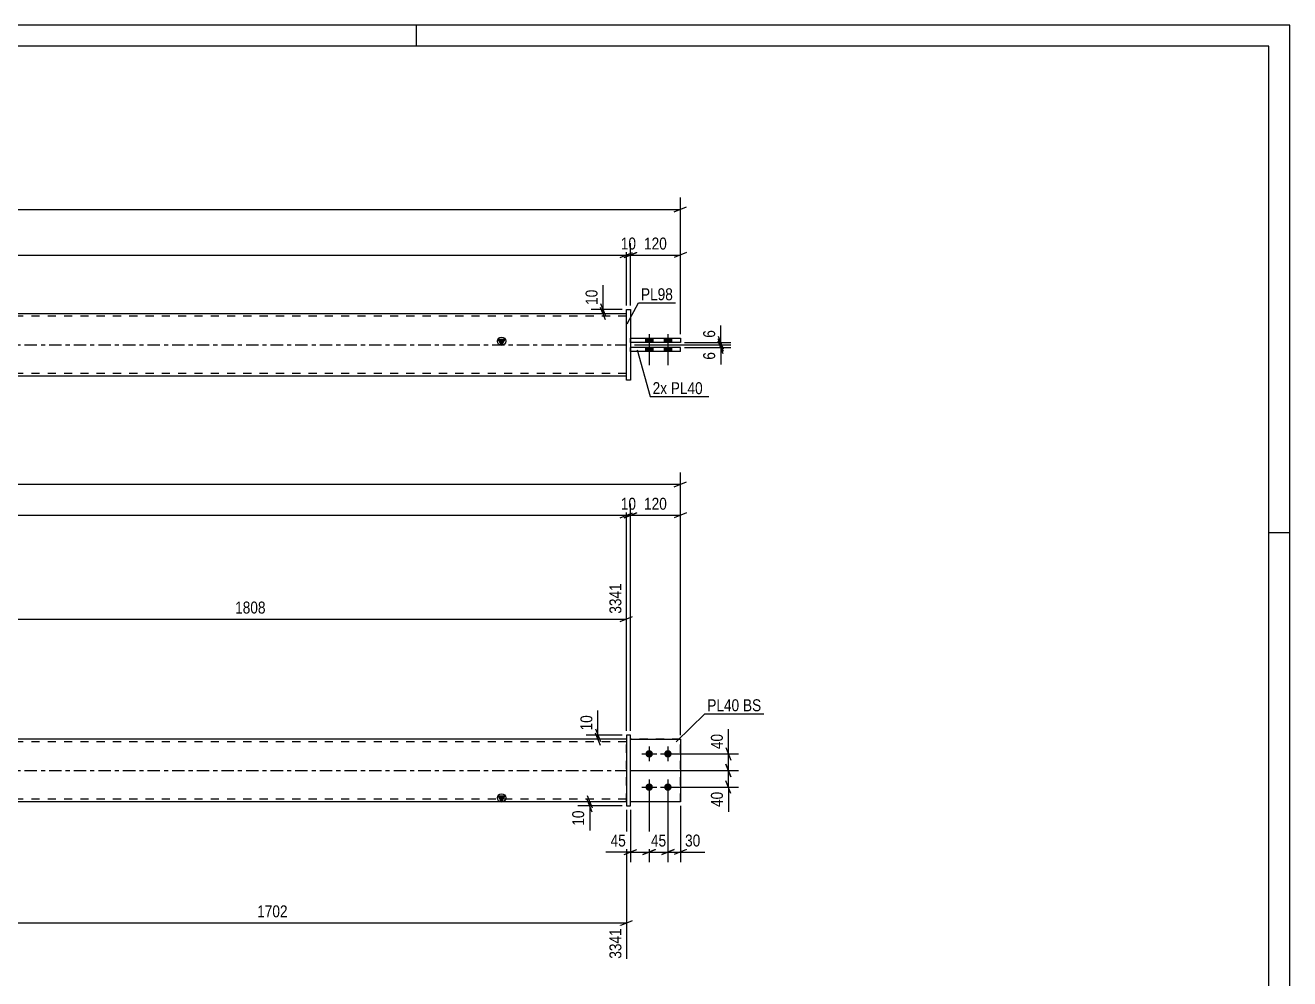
# Model space of a CAD drawing. Header units: millimetres. Extents: x 0 to 594, y 0 to 420.
# Drawn here: x 289.9 to 594, y 190.8 to 420 of the extents above; entities that cross this region are included whole.
import ezdxf

# ---------------------------------------------------------------- set-up
doc = ezdxf.new("R2010")
doc.units = ezdxf.units.MM
doc.linetypes.add('DXK_LINE_DOT2', pattern=[3.9198, 1.9599, -1.9599])
doc.linetypes.add('DXK_LINE_DOT3', pattern=[5.9187, 2.979, -0.9799, 0.9799, -0.9799])
doc.styles.add('Arial Narrow', font='ARIALN.TTF', dxfattribs={"height": 0.2})

# ---------------------------------------------------------------- blocks, each defined once
blk = doc.blocks.new('Unknown-580873574-1130')
at = {"color": 5, "linetype": 'Continuous'}
for p, q in [((594, 420), (0, 420)), ((384, 415), (384, 420)), ((594, 0), (594, 420)), ((589, 415), (5, 415)), ((589, 5), (589, 415)), ((594, 298), (589, 298))]:
    blk.add_line(p, q, dxfattribs=at)
blk = doc.blocks.new('Part-580873574-1689 - 1670')
at = {"color": 2, "linetype": 'Continuous'}
for p, q in [((435.46, 248.34), (447.46, 248.34)), ((447.46, 248.34), (447.46, 233.34)), ((447.46, 233.34), (435.46, 233.34))]:
    blk.add_line(p, q, dxfattribs=at)
at = {"color": 7, "linetype": 'DXK_LINE_DOT2'}
blk.add_line((435.46, 233.34), (435.46, 248.34), dxfattribs=at)
blk = doc.blocks.new('Part-580873574-1684 - 1670')
at = {"linetype": 'Continuous'}
blk.add_hatch(color=2, dxfattribs=at).paths.add_polyline_path([(404.46, 233.34), (403.66, 234.74), (405.26, 234.74)])
at = {"color": 2, "linetype": 'Continuous'}
for p, q in [((434.46, 248.34), (100.33, 248.34)), ((404.46, 233.34), (403.66, 234.74)), ((403.66, 234.74), (405.26, 234.74)), ((405.26, 234.74), (404.46, 233.34)), ((434.46, 233.34), (100.33, 233.34))]:
    blk.add_line(p, q, dxfattribs=at)
at = {"color": 7, "linetype": 'DXK_LINE_DOT2'}
for p, q in [((434.46, 247.74), (100.33, 247.74)), ((434.46, 233.34), (434.46, 248.34)), ((434.46, 233.94), (100.33, 233.94))]:
    blk.add_line(p, q, dxfattribs=at)
at = {"color": 7, "linetype": 'DXK_LINE_DOT3'}
blk.add_line((100.33, 240.84), (434.46, 240.84), dxfattribs=at)
at = {"color": 2, "linetype": 'Continuous'}
blk.add_circle((404.46, 234.24), 1, dxfattribs=at)
blk = doc.blocks.new('Part-580873574-1694 - 1670')
at = {"color": 7, "linetype": 'DXK_LINE_DOT2'}
for p, q in [((447.46, 248.34), (435.46, 248.34)), ((435.46, 233.34), (435.46, 248.34)), ((447.46, 233.34), (447.46, 248.34)), ((447.46, 233.34), (435.46, 233.34))]:
    blk.add_line(p, q, dxfattribs=at)
blk = doc.blocks.new('Part-580873574-1695 - 1670')
at = {"color": 2, "linetype": 'Continuous'}
for p, q in [((434.46, 249.34), (434.46, 232.34)), ((435.46, 249.34), (434.46, 249.34)), ((435.46, 232.34), (435.46, 249.34)), ((434.46, 232.34), (435.46, 232.34))]:
    blk.add_line(p, q, dxfattribs=at)
blk = doc.blocks.new('Bolt-580873574-1716 - 1670')
at = {"linetype": 'Continuous'}
for points in [[(439.96, 245.74, -1), (439.96, 243.94, -1)], [(444.46, 245.74, -1), (444.46, 243.94, -1)], [(439.96, 237.74, -1), (439.96, 235.94, -1)], [(444.46, 237.74, -1), (444.46, 235.94, -1)]]:
    blk.add_hatch(color=1, dxfattribs=at).paths.add_polyline_path(points)
at = {"color": 1, "linetype": 'Continuous'}
for p, q in [((439.96, 246.64), (439.96, 243.04)), ((444.46, 246.64), (444.46, 243.04)), ((438.16, 244.84), (441.76, 244.84)), ((442.66, 244.84), (446.26, 244.84)), ((439.96, 238.64), (439.96, 235.04)), ((444.46, 238.64), (444.46, 235.04)), ((438.16, 236.84), (441.76, 236.84)), ((442.66, 236.84), (446.26, 236.84))]:
    blk.add_line(p, q, dxfattribs=at)
blk = doc.blocks.new('Bolt-580873574-1371 - 1367')
at = {"linetype": 'Continuous'}
for points in [[(440.86, 344.75), (439.06, 344.75), (439.06, 343.75), (440.86, 343.75)], [(440.86, 344.75), (439.06, 344.75), (439.06, 343.75), (440.86, 343.75)], [(445.36, 344.75), (443.56, 344.75), (443.56, 343.75), (445.36, 343.75)], [(445.36, 344.75), (443.56, 344.75), (443.56, 343.75), (445.36, 343.75)], [(440.86, 342.55), (439.06, 342.55), (439.06, 341.55), (440.86, 341.55)], [(440.86, 342.55), (439.06, 342.55), (439.06, 341.55), (440.86, 341.55)], [(445.36, 342.55), (443.56, 342.55), (443.56, 341.55), (445.36, 341.55)], [(445.36, 342.55), (443.56, 342.55), (443.56, 341.55), (445.36, 341.55)]]:
    blk.add_hatch(color=1, dxfattribs=at).paths.add_polyline_path(points)
at = {"color": 1, "linetype": 'Continuous'}
for p, q in [((439.06, 344.75), (439.06, 343.75)), ((439.06, 344.75), (439.06, 343.75)), ((439.96, 345.75), (439.96, 338.25)), ((439.96, 345.75), (439.96, 338.25)), ((440.86, 344.75), (440.86, 343.75)), ((440.86, 344.75), (440.86, 343.75)), ((443.56, 344.75), (443.56, 343.75)), ((443.56, 344.75), (443.56, 343.75)), ((444.46, 345.75), (444.46, 338.25)), ((444.46, 345.75), (444.46, 338.25)), ((445.36, 344.75), (445.36, 343.75)), ((445.36, 344.75), (445.36, 343.75)), ((439.06, 342.55), (439.06, 341.55)), ((439.06, 342.55), (439.06, 341.55)), ((440.86, 342.55), (440.86, 341.55)), ((440.86, 342.55), (440.86, 341.55)), ((443.56, 342.55), (443.56, 341.55)), ((443.56, 342.55), (443.56, 341.55)), ((445.36, 342.55), (445.36, 341.55)), ((445.36, 342.55), (445.36, 341.55))]:
    blk.add_line(p, q, dxfattribs=at)
blk = doc.blocks.new('Part-580873574-1456 - 1367')
at = {"linetype": 'Continuous'}
blk.add_hatch(color=2, dxfattribs=at).paths.add_polyline_path([(404.46, 343.15), (403.66, 344.55), (405.26, 344.55)])
at = {"color": 2, "linetype": 'Continuous'}
for p, q in [((434.46, 350.65), (100.33, 350.65)), ((404.46, 343.15), (403.66, 344.55)), ((403.66, 344.55), (405.26, 344.55)), ((405.26, 344.55), (404.46, 343.15)), ((434.46, 335.65), (100.33, 335.65))]:
    blk.add_line(p, q, dxfattribs=at)
at = {"color": 7, "linetype": 'DXK_LINE_DOT2'}
for p, q in [((434.46, 350.05), (100.33, 350.05)), ((434.46, 335.65), (434.46, 350.65)), ((434.46, 336.25), (100.33, 336.25))]:
    blk.add_line(p, q, dxfattribs=at)
at = {"color": 7, "linetype": 'DXK_LINE_DOT3'}
blk.add_line((100.33, 343.15), (434.46, 343.15), dxfattribs=at)
at = {"color": 2, "linetype": 'Continuous'}
blk.add_circle((404.46, 344.05), 1, dxfattribs=at)
blk = doc.blocks.new('Part-580873574-1461 - 1367')
at = {"color": 2, "linetype": 'Continuous'}
for p, q in [((447.46, 342.55), (435.46, 342.55)), ((447.46, 341.55), (435.46, 341.55)), ((447.46, 341.55), (447.46, 342.55))]:
    blk.add_line(p, q, dxfattribs=at)
at = {"color": 7, "linetype": 'DXK_LINE_DOT2'}
blk.add_line((435.46, 341.55), (435.46, 342.55), dxfattribs=at)
blk = doc.blocks.new('Part-580873574-1433 - 1367')
at = {"color": 2, "linetype": 'Continuous'}
for p, q in [((434.46, 334.65), (434.46, 351.65)), ((434.46, 351.65), (435.46, 351.65)), ((435.46, 351.65), (435.46, 334.65)), ((435.46, 334.65), (434.46, 334.65))]:
    blk.add_line(p, q, dxfattribs=at)
blk = doc.blocks.new('Part-580873574-1466 - 1367')
at = {"color": 2, "linetype": 'Continuous'}
for p, q in [((435.46, 344.75), (447.46, 344.75)), ((447.46, 343.75), (435.46, 343.75)), ((447.46, 344.75), (447.46, 343.75))]:
    blk.add_line(p, q, dxfattribs=at)
at = {"color": 7, "linetype": 'DXK_LINE_DOT2'}
blk.add_line((435.46, 343.75), (435.46, 344.75), dxfattribs=at)
blk = doc.blocks.new('StraightDimension-580873574-2007 - 1670')
at = {"color": 7, "linetype": 'Continuous'}
for p, q in [((427.03, 250.84), (428.23, 247.84)), ((428.23, 246.84), (427.03, 249.84)), ((433.46, 249.34), (424.78, 249.34)), ((433.46, 248.34), (424.78, 248.34)), ((427.63, 248.34), (427.63, 249.34))]:
    blk.add_line(p, q, dxfattribs=at)
at = {"color": 0}
blk.add_wipeout([(426.88, 254.72), (422.68, 254.72), (422.68, 249.87), (426.88, 249.87)], dxfattribs=at)
at = {"color": 7, "linetype": 'Continuous'}
blk.add_line((427.63, 249.34), (427.63, 255.25), dxfattribs=at)
blk.add_line((427.63, 249.34), (427.63, 255.25), dxfattribs=at)
at = {"color": 3, "style": 'Arial Narrow'}
blk.add_text('10', height=2.863, rotation=90.0002, dxfattribs=at).set_placement((426.28, 250.47))
blk = doc.blocks.new('StraightDimension-580873574-1969 - 1670')
at = {"color": 7, "linetype": 'Continuous'}
for p, q in [((278.56, 234.84), (279.76, 231.84)), ((416.54, 233.34), (276.31, 233.34)), ((279.16, 223.2), (279.16, 233.34)), ((266.87, 223.2), (281.56, 223.2)), ((279.76, 221.7), (278.56, 224.7))]:
    blk.add_line(p, q, dxfattribs=at)
at = {"color": 0}
blk.add_wipeout([(278.41, 231.61), (274.21, 231.61), (274.21, 224.93), (278.41, 224.93)], dxfattribs=at)
at = {"color": 3, "style": 'Arial Narrow'}
blk.add_text('101', height=2.863, rotation=90.0002, dxfattribs=at).set_placement((277.81, 225.53))
blk = doc.blocks.new('StraightDimension-580873574-2024 - 1670')
at = {"color": 7, "linetype": 'Continuous'}
for p, q in [((434.46, 250.34), (434.46, 305.04)), ((100.33, 302.19), (434.46, 302.19)), ((432.96, 301.59), (435.96, 302.79))]:
    blk.add_line(p, q, dxfattribs=at)
blk = doc.blocks.new('StraightDimension-580873574-1719 - 1670')
at = {"color": 7, "linetype": 'Continuous'}
for p, q in [((445.96, 309.07), (448.96, 310.27)), ((447.46, 249.34), (447.46, 312.52)), ((87.33, 309.67), (447.46, 309.67))]:
    blk.add_line(p, q, dxfattribs=at)
blk = doc.blocks.new('StraightDimension-580873574-2746 - 1670')
at = {"color": 7, "linetype": 'Continuous'}
for p, q in [((253.62, 249.34), (253.62, 285.85)), ((434.46, 250.34), (434.46, 285.85)), ((255.12, 277.83), (252.12, 276.63)), ((253.62, 277.23), (434.46, 277.23)), ((432.96, 276.63), (435.96, 277.83))]:
    blk.add_line(p, q, dxfattribs=at)
at = {"color": 0, "linetype": 'Continuous'}
blk.add_wipeout([(433.86, 286.45), (429.66, 286.45), (429.66, 277.93), (433.86, 277.93)], dxfattribs=at)
at = {"color": 0}
blk.add_wipeout([(348.29, 277.98), (348.29, 282.18), (339.78, 282.18), (339.78, 277.98)], dxfattribs=at)
at = {"color": 3, "linetype": 'Continuous', "style": 'Arial Narrow'}
blk.add_text('3341', height=2.863, rotation=90.0002, dxfattribs=at).set_placement((433.26, 278.53))
at = {"color": 3, "style": 'Arial Narrow'}
blk.add_text('1808', height=2.863, dxfattribs=at).set_placement((340.38, 278.58))
blk = doc.blocks.new('StraightDimension-580873574-1912 - 1670')
at = {"color": 7, "linetype": 'Continuous'}
for p, q in [((425.06, 234.84), (426.26, 231.84)), ((433.46, 233.34), (422.81, 233.34)), ((433.46, 232.34), (422.81, 232.34)), ((426.26, 230.84), (425.06, 233.84)), ((425.66, 232.34), (425.66, 233.34))]:
    blk.add_line(p, q, dxfattribs=at)
at = {"color": 0}
blk.add_wipeout([(424.91, 231.82), (420.71, 231.82), (420.71, 226.96), (424.91, 226.96)], dxfattribs=at)
at = {"color": 7, "linetype": 'Continuous'}
blk.add_line((425.66, 232.34), (425.66, 226.43), dxfattribs=at)
blk.add_line((425.66, 232.34), (425.66, 226.43), dxfattribs=at)
at = {"color": 3, "style": 'Arial Narrow'}
blk.add_text('10', height=2.863, rotation=90.0002, dxfattribs=at).set_placement((424.31, 227.56))
blk = doc.blocks.new('StraightDimension-580873574-1862 - 1670')
at = {"color": 7, "linetype": 'Continuous'}
for p, q in [((264.22, 232.34), (264.22, 195.58)), ((434.46, 231.34), (434.46, 195.58)), ((265.72, 204.79), (262.72, 203.59)), ((264.22, 204.19), (434.46, 204.19)), ((432.96, 203.59), (435.96, 204.79))]:
    blk.add_line(p, q, dxfattribs=at)
at = {"color": 0}
blk.add_wipeout([(353.59, 204.94), (353.59, 209.14), (345.08, 209.14), (345.08, 204.94)], dxfattribs=at)
at = {"color": 0, "linetype": 'Continuous'}
blk.add_wipeout([(433.86, 203.49), (429.66, 203.49), (429.66, 194.98), (433.86, 194.98)], dxfattribs=at)
at = {"color": 3, "style": 'Arial Narrow'}
blk.add_text('1702', height=2.863, dxfattribs=at).set_placement((345.68, 205.54))
at = {"color": 3, "linetype": 'Continuous', "style": 'Arial Narrow'}
blk.add_text('3341', height=2.863, rotation=90.0002, dxfattribs=at).set_placement((433.26, 195.58))
blk = doc.blocks.new('StraightDimension-580873574-1921 - 1670')
at = {"color": 7, "linetype": 'Continuous'}
for p, q in [((439.96, 235.84), (439.96, 218.81)), ((435.46, 231.34), (435.46, 218.81)), ((433.96, 220.61), (436.96, 221.81)), ((435.46, 221.21), (439.96, 221.21)), ((441.46, 221.81), (438.46, 220.61))]:
    blk.add_line(p, q, dxfattribs=at)
at = {"color": 0}
blk.add_wipeout([(434.94, 221.96), (434.94, 226.16), (430.08, 226.16), (430.08, 221.96)], dxfattribs=at)
at = {"color": 7, "linetype": 'Continuous'}
blk.add_line((435.46, 221.21), (429.55, 221.21), dxfattribs=at)
blk.add_line((435.46, 221.21), (429.55, 221.21), dxfattribs=at)
at = {"color": 3, "style": 'Arial Narrow'}
blk.add_text('45', height=2.863, dxfattribs=at).set_placement((430.68, 222.56))
blk = doc.blocks.new('StraightDimension-580873574-1931 - 1670')
at = {"color": 7, "linetype": 'Continuous'}
for p, q in [((439.96, 235.84), (439.96, 218.81)), ((444.46, 235.84), (444.46, 218.81)), ((438.46, 220.61), (441.46, 221.81)), ((439.96, 221.21), (444.46, 221.21)), ((445.96, 221.81), (442.96, 220.61))]:
    blk.add_line(p, q, dxfattribs=at)
at = {"color": 0}
blk.add_wipeout([(444.64, 221.96), (444.64, 226.16), (439.78, 226.16), (439.78, 221.96)], dxfattribs=at)
at = {"color": 3, "style": 'Arial Narrow'}
blk.add_text('45', height=2.863, dxfattribs=at).set_placement((440.38, 222.56))
blk = doc.blocks.new('StraightDimension-580873574-1941 - 1670')
at = {"color": 7, "linetype": 'Continuous'}
for p, q in [((444.46, 235.84), (444.46, 218.81)), ((447.46, 232.34), (447.46, 218.81)), ((442.96, 220.61), (445.96, 221.81)), ((444.46, 221.21), (447.46, 221.21)), ((448.96, 221.81), (445.96, 220.61))]:
    blk.add_line(p, q, dxfattribs=at)
at = {"color": 0}
blk.add_wipeout([(452.84, 221.96), (452.84, 226.16), (447.99, 226.16), (447.99, 221.96)], dxfattribs=at)
at = {"color": 7, "linetype": 'Continuous'}
blk.add_line((447.46, 221.21), (453.37, 221.21), dxfattribs=at)
blk.add_line((447.46, 221.21), (453.37, 221.21), dxfattribs=at)
at = {"color": 3, "style": 'Arial Narrow'}
blk.add_text('30', height=2.863, dxfattribs=at).set_placement((448.59, 222.56))
blk = doc.blocks.new('StraightDimension-580873574-1980 - 1670')
at = {"color": 7, "linetype": 'Continuous'}
for p, q in [((458.42, 246.34), (459.62, 243.34)), ((445.46, 244.84), (461.42, 244.84)), ((459.02, 240.84), (459.02, 244.84)), ((435.46, 240.84), (461.42, 240.84)), ((459.62, 239.34), (458.42, 242.34))]:
    blk.add_line(p, q, dxfattribs=at)
at = {"color": 0}
blk.add_wipeout([(458.27, 250.22), (454.07, 250.22), (454.07, 245.37), (458.27, 245.37)], dxfattribs=at)
at = {"color": 7, "linetype": 'Continuous'}
blk.add_line((459.02, 244.84), (459.02, 250.75), dxfattribs=at)
blk.add_line((459.02, 244.84), (459.02, 250.75), dxfattribs=at)
at = {"color": 3, "style": 'Arial Narrow'}
blk.add_text('40', height=2.863, rotation=90.0002, dxfattribs=at).set_placement((457.67, 245.97))
blk = doc.blocks.new('StraightDimension-580873574-1993 - 1670')
at = {"color": 7, "linetype": 'Continuous'}
for p, q in [((435.46, 240.84), (461.42, 240.84)), ((458.42, 242.34), (459.62, 239.34)), ((459.02, 236.84), (459.02, 240.84)), ((459.62, 235.34), (458.42, 238.34)), ((445.46, 236.84), (461.42, 236.84))]:
    blk.add_line(p, q, dxfattribs=at)
at = {"color": 0}
blk.add_wipeout([(458.27, 236.32), (454.07, 236.32), (454.07, 231.46), (458.27, 231.46)], dxfattribs=at)
at = {"color": 7, "linetype": 'Continuous'}
blk.add_line((459.02, 236.84), (459.02, 230.93), dxfattribs=at)
blk.add_line((459.02, 236.84), (459.02, 230.93), dxfattribs=at)
at = {"color": 3, "style": 'Arial Narrow'}
blk.add_text('40', height=2.863, rotation=90.0002, dxfattribs=at).set_placement((457.67, 232.06))
blk = doc.blocks.new('StraightDimension-580873574-2027 - 1670')
at = {"color": 7, "linetype": 'Continuous'}
for p, q in [((434.46, 250.34), (434.46, 305.04)), ((435.46, 250.34), (435.46, 305.04)), ((432.96, 301.59), (435.96, 302.79)), ((436.96, 302.79), (433.96, 301.59)), ((434.46, 302.19), (435.46, 302.19))]:
    blk.add_line(p, q, dxfattribs=at)
at = {"color": 0}
blk.add_wipeout([(437.39, 302.94), (437.39, 307.14), (432.53, 307.14), (432.53, 302.94)], dxfattribs=at)
at = {"color": 3, "style": 'Arial Narrow'}
blk.add_text('10', height=2.863, dxfattribs=at).set_placement((433.13, 303.54))
blk = doc.blocks.new('StraightDimension-580873574-2032 - 1670')
at = {"color": 7, "linetype": 'Continuous'}
for p, q in [((435.46, 250.34), (435.46, 305.04)), ((447.46, 249.34), (447.46, 305.04)), ((433.96, 301.59), (436.96, 302.79)), ((435.46, 302.19), (447.46, 302.19)), ((448.96, 302.79), (445.96, 301.59))]:
    blk.add_line(p, q, dxfattribs=at)
at = {"color": 0}
blk.add_wipeout([(444.8, 302.94), (444.8, 307.14), (438.12, 307.14), (438.12, 302.94)], dxfattribs=at)
at = {"color": 3, "style": 'Arial Narrow'}
blk.add_text('120', height=2.863, dxfattribs=at).set_placement((438.72, 303.54))
blk = doc.blocks.new('StraightDimension-580873574-1615 - 1367')
at = {"color": 7, "linetype": 'Continuous'}
for p, q in [((448.46, 343.75), (459.56, 343.75)), ((456.56, 345.25), (457.76, 342.25)), ((457.76, 341.65), (456.56, 344.65)), ((457.16, 343.15), (457.16, 343.75)), ((436.46, 343.15), (459.56, 343.15))]:
    blk.add_line(p, q, dxfattribs=at)
at = {"color": 0}
blk.add_wipeout([(456.41, 347.31), (452.21, 347.31), (452.21, 344.28), (456.41, 344.28)], dxfattribs=at)
at = {"color": 7, "linetype": 'Continuous'}
blk.add_line((457.16, 343.75), (457.16, 347.83), dxfattribs=at)
blk.add_line((457.16, 343.75), (457.16, 347.83), dxfattribs=at)
at = {"color": 3, "style": 'Arial Narrow'}
blk.add_text('6', height=2.86, rotation=90.0002, dxfattribs=at).set_placement((455.81, 344.88))
blk = doc.blocks.new('StraightDimension-580873574-1604 - 1367')
at = {"color": 7, "linetype": 'Continuous'}
for p, q in [((428.28, 353.15), (429.48, 350.15)), ((433.46, 351.65), (426.03, 351.65)), ((433.46, 350.65), (426.03, 350.65)), ((429.48, 349.15), (428.28, 352.15)), ((428.88, 350.65), (428.88, 351.65))]:
    blk.add_line(p, q, dxfattribs=at)
at = {"color": 0}
blk.add_wipeout([(428.13, 357.04), (423.93, 357.04), (423.93, 352.18), (428.13, 352.18)], dxfattribs=at)
at = {"color": 7, "linetype": 'Continuous'}
blk.add_line((428.88, 351.65), (428.88, 357.56), dxfattribs=at)
blk.add_line((428.88, 351.65), (428.88, 357.56), dxfattribs=at)
at = {"color": 3, "style": 'Arial Narrow'}
blk.add_text('10', height=2.863, rotation=90.0002, dxfattribs=at).set_placement((427.53, 352.78))
blk = doc.blocks.new('StraightDimension-580873574-1542 - 1367')
at = {"color": 7, "linetype": 'Continuous'}
for p, q in [((447.46, 345.75), (447.46, 378.6)), ((87.33, 375.75), (447.46, 375.75)), ((445.96, 375.15), (448.96, 376.35))]:
    blk.add_line(p, q, dxfattribs=at)
blk = doc.blocks.new('StraightDimension-580873574-1573 - 1367')
at = {"color": 7, "linetype": 'Continuous'}
for p, q in [((432.96, 364.15), (435.96, 365.35)), ((434.46, 352.65), (434.46, 367.6)), ((100.33, 364.75), (434.46, 364.75))]:
    blk.add_line(p, q, dxfattribs=at)
blk = doc.blocks.new('StraightDimension-580873574-1583 - 1367')
at = {"color": 7, "linetype": 'Continuous'}
for p, q in [((432.96, 364.15), (435.96, 365.35)), ((436.96, 365.35), (433.96, 364.15)), ((434.46, 352.65), (434.46, 367.6)), ((435.46, 352.65), (435.46, 367.6)), ((434.46, 364.75), (435.46, 364.75))]:
    blk.add_line(p, q, dxfattribs=at)
at = {"color": 0}
blk.add_wipeout([(437.39, 365.5), (437.39, 369.7), (432.53, 369.7), (432.53, 365.5)], dxfattribs=at)
at = {"color": 3, "style": 'Arial Narrow'}
blk.add_text('10', height=2.863, dxfattribs=at).set_placement((433.13, 366.1))
blk = doc.blocks.new('StraightDimension-580873574-1593 - 1367')
at = {"color": 7, "linetype": 'Continuous'}
for p, q in [((433.96, 364.15), (436.96, 365.35)), ((435.46, 352.65), (435.46, 367.6)), ((448.96, 365.35), (445.96, 364.15)), ((447.46, 345.75), (447.46, 367.6)), ((435.46, 364.75), (447.46, 364.75))]:
    blk.add_line(p, q, dxfattribs=at)
at = {"color": 0}
blk.add_wipeout([(444.8, 365.5), (444.8, 369.7), (438.12, 369.7), (438.12, 365.5)], dxfattribs=at)
at = {"color": 3, "style": 'Arial Narrow'}
blk.add_text('120', height=2.863, dxfattribs=at).set_placement((438.72, 366.1))
blk = doc.blocks.new('StraightDimension-580873574-1624 - 1367')
at = {"color": 7, "linetype": 'Continuous'}
for p, q in [((456.56, 344.65), (457.76, 341.65)), ((457.76, 341.05), (456.56, 344.05)), ((436.46, 343.15), (459.56, 343.15)), ((448.46, 342.55), (459.56, 342.55)), ((457.16, 342.55), (457.16, 343.15))]:
    blk.add_line(p, q, dxfattribs=at)
at = {"color": 0}
blk.add_wipeout([(456.41, 342.03), (452.21, 342.03), (452.21, 339), (456.41, 339)], dxfattribs=at)
at = {"color": 7, "linetype": 'Continuous'}
blk.add_line((457.16, 342.55), (457.16, 338.48), dxfattribs=at)
blk.add_line((457.16, 342.55), (457.16, 338.48), dxfattribs=at)
at = {"color": 3, "style": 'Arial Narrow'}
blk.add_text('6', height=2.86, rotation=90.0002, dxfattribs=at).set_placement((455.81, 339.6))
blk = doc.blocks.new('MarkSet-580873574-2064 - 1670')
at = {"color": 0}
blk.add_wipeout([(461.61, 255.09), (461.61, 258.09), (453.93, 258.09), (453.93, 255.09)], dxfattribs=at)
blk.add_wipeout([(461.61, 255.09), (461.61, 258.09), (453.93, 258.09), (453.93, 255.09)], dxfattribs=at)
at = {"color": 30, "linetype": 'Continuous'}
blk.add_line((446.44, 247.76), (453.33, 254.49), dxfattribs=at)
at = {"color": 0}
blk.add_wipeout([(466.89, 255.09), (466.89, 258.09), (462.51, 258.09), (462.51, 255.09)], dxfattribs=at)
blk.add_wipeout([(466.89, 255.09), (466.89, 258.09), (462.51, 258.09), (462.51, 255.09)], dxfattribs=at)
at = {"color": 30, "linetype": 'Continuous'}
blk.add_line((453.33, 254.49), (467.49, 254.49), dxfattribs=at)
at = {"color": 3, "style": 'Arial Narrow'}
for s, p in [('PL40', (453.93, 255.09)), ('BS', (462.51, 255.09))]:
    blk.add_text(s, height=2.863, dxfattribs=at).set_placement(p)
blk = doc.blocks.new('Mark-580873574-1429 - 1367')
at = {"color": 0}
blk.add_wipeout([(445.65, 353.9), (445.65, 356.9), (437.98, 356.9), (437.98, 353.9)], dxfattribs=at)
blk.add_wipeout([(445.65, 353.9), (445.65, 356.9), (437.98, 356.9), (437.98, 353.9)], dxfattribs=at)
at = {"color": 30, "linetype": 'Continuous'}
for p, q in [((434.69, 348.23), (437.38, 353.3)), ((437.38, 353.3), (446.25, 353.3))]:
    blk.add_line(p, q, dxfattribs=at)
at = {"color": 3, "style": 'Arial Narrow'}
blk.add_text('PL98', height=2.863, dxfattribs=at).set_placement((437.98, 353.9))
blk = doc.blocks.new('MarkSet-580873574-1661 - 1367')
at = {"color": 0}
blk.add_wipeout([(444.25, 331.33), (444.25, 334.33), (440.78, 334.33), (440.78, 331.33)], dxfattribs=at)
blk.add_wipeout([(444.25, 331.33), (444.25, 334.33), (440.78, 334.33), (440.78, 331.33)], dxfattribs=at)
at = {"color": 30, "linetype": 'Continuous'}
blk.add_line((437.03, 341.97), (440.18, 330.73), dxfattribs=at)
at = {"color": 0}
blk.add_wipeout([(452.82, 331.33), (452.82, 334.33), (445.15, 334.33), (445.15, 331.33)], dxfattribs=at)
blk.add_wipeout([(452.82, 331.33), (452.82, 334.33), (445.15, 334.33), (445.15, 331.33)], dxfattribs=at)
at = {"color": 30, "linetype": 'Continuous'}
blk.add_line((440.18, 330.73), (454.32, 330.73), dxfattribs=at)
at = {"color": 3, "style": 'Arial Narrow'}
for s, p in [('2x', (440.78, 331.33)), ('PL40', (445.15, 331.33))]:
    blk.add_text(s, height=2.863, dxfattribs=at).set_placement(p)

msp = doc.modelspace()

# ---------------------------------------------------------------- block references
for name in ['Unknown-580873574-1130', 'Part-580873574-1456 - 1367', 'Part-580873574-1433 - 1367', 'Part-580873574-1466 - 1367', 'Bolt-580873574-1371 - 1367', 'Part-580873574-1461 - 1367', 'Part-580873574-1684 - 1670', 'Part-580873574-1695 - 1670', 'Part-580873574-1689 - 1670', 'Part-580873574-1694 - 1670', 'Bolt-580873574-1716 - 1670']:
    msp.add_blockref(name, (0, 0))

# ---------------------------------------------------------------- next in the draw order: block references
for name in ['StraightDimension-580873574-1604 - 1367', 'StraightDimension-580873574-1615 - 1367', 'StraightDimension-580873574-2007 - 1670', 'StraightDimension-580873574-1969 - 1670', 'StraightDimension-580873574-1912 - 1670']:
    msp.add_blockref(name, (0, 0))

# ---------------------------------------------------------------- next in the draw order: block references
for name in ['StraightDimension-580873574-1542 - 1367', 'StraightDimension-580873574-2024 - 1670', 'StraightDimension-580873574-1862 - 1670']:
    msp.add_blockref(name, (0, 0))

# ---------------------------------------------------------------- next in the draw order: block references
for name in ['StraightDimension-580873574-1573 - 1367', 'StraightDimension-580873574-1719 - 1670', 'StraightDimension-580873574-1921 - 1670']:
    msp.add_blockref(name, (0, 0))

# ---------------------------------------------------------------- next in the draw order: block references
for name in ['StraightDimension-580873574-1583 - 1367', 'StraightDimension-580873574-2746 - 1670', 'StraightDimension-580873574-1931 - 1670']:
    msp.add_blockref(name, (0, 0))

# ---------------------------------------------------------------- next in the draw order: block references
for name in ['StraightDimension-580873574-1593 - 1367', 'StraightDimension-580873574-1980 - 1670', 'StraightDimension-580873574-1941 - 1670']:
    msp.add_blockref(name, (0, 0))

# ---------------------------------------------------------------- next in the draw order: block references
for name in ['Mark-580873574-1429 - 1367', 'StraightDimension-580873574-1624 - 1367', 'StraightDimension-580873574-2027 - 1670', 'StraightDimension-580873574-1993 - 1670']:
    msp.add_blockref(name, (0, 0))

# ---------------------------------------------------------------- next in the draw order: block references
for name in ['MarkSet-580873574-1661 - 1367', 'StraightDimension-580873574-2032 - 1670']:
    msp.add_blockref(name, (0, 0))

# ---------------------------------------------------------------- next in the draw order: block references
msp.add_blockref('MarkSet-580873574-2064 - 1670', (0, 0))

doc.saveas('drawing.dxf')
